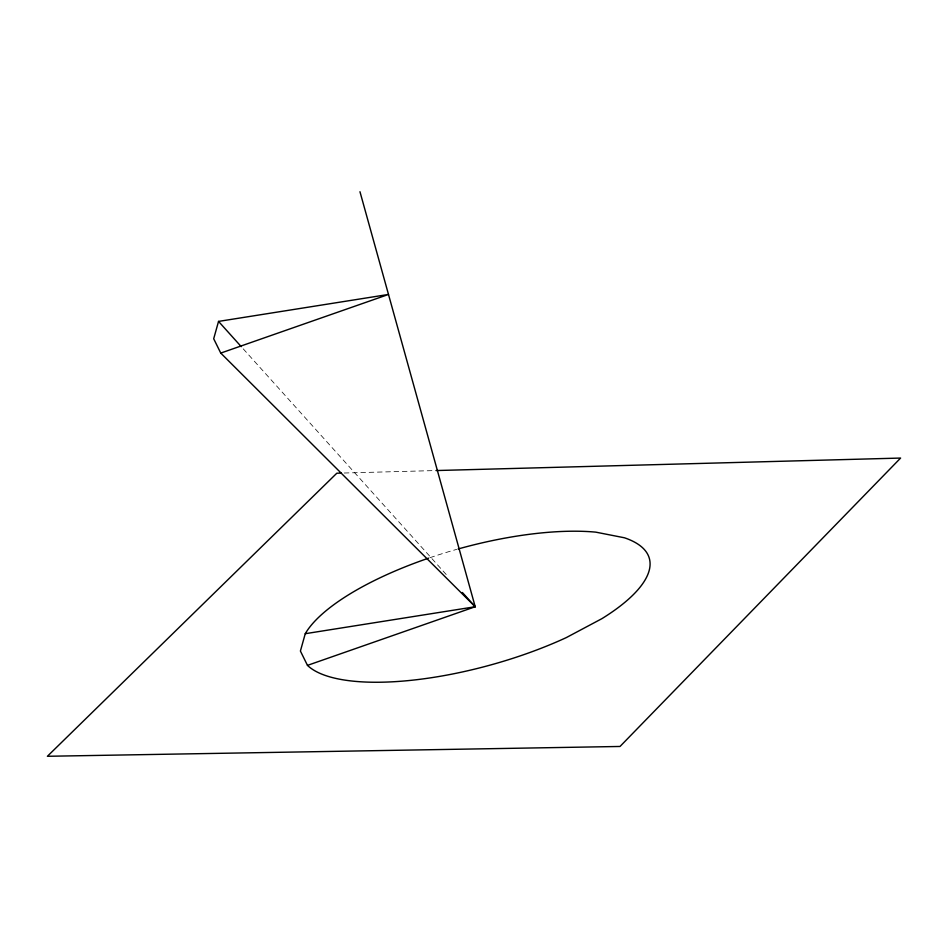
<?xml version="1.0" encoding="UTF-8"?>
<svg xmlns="http://www.w3.org/2000/svg" width="948" height="948" viewBox="0 0 948 948"><rect width="100%" height="100%" fill="white"/><g stroke="black" fill="none" stroke-linecap="round" stroke-linejoin="round"><path stroke-width="0.71" stroke-dasharray="4.74 3.56" d="M344.219 473.016L434.48 470.587M243.221 348.84L448.558 577.119M429.93 557.697A180.701 60.245 -15.5 0 1 456.711 549.366"/><path stroke-width="1.42" d="M220.754 353.083L388.49 294.449L218.538 321.408L213.691 338.756L220.754 353.083L475.209 606.744L307.472 665.378L300.409 651.051L305.256 633.702A180.701 60.245 -15.5 0 1 428.567 558.159M305.256 633.702L475.209 606.744L359.967 191.721M341.256 473.099L336.813 473.218L47.4 756.279L620.016 746.467L900.6 458.062L435.962 470.552M218.538 321.408L241.242 346.648M462.375 592.488L475.209 606.744M307.472 665.378A180.701 60.245 -15.5 0 0 566.323 637.589L601.85 618.689A180.701 60.245 -15.5 0 0 624.459 537.789L595.794 532.148A180.701 60.245 -15.5 0 0 458.133 548.975"/></g></svg>
